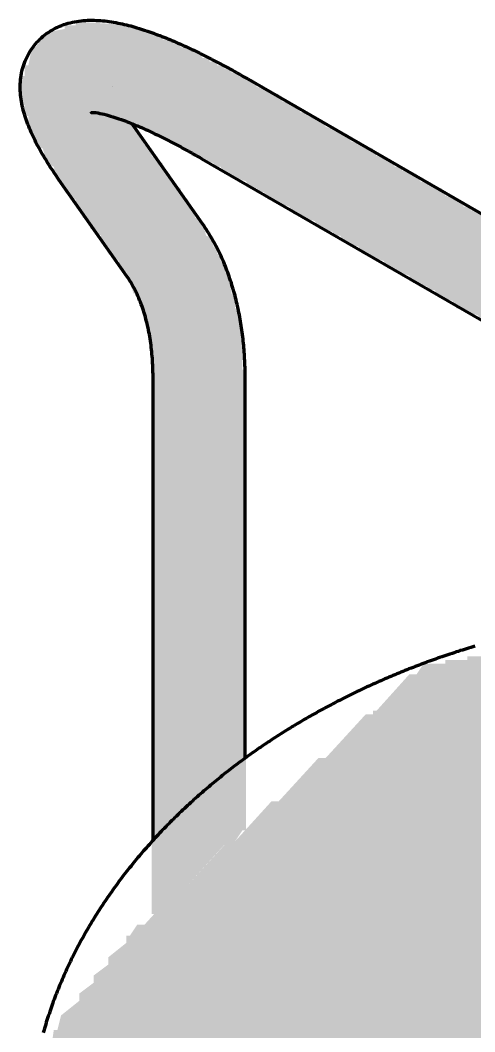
# Model space of a CAD drawing. Header units: millimetres. Extents: x 0 to 420, y 0 to 297.
# Drawn here: x 214.9 to 227.43, y 236.98 to 264.87 of the extents above; entities that cross this region are included whole.
import ezdxf

# ---------------------------------------------------------------- set-up
doc = ezdxf.new("R2010")
doc.units = ezdxf.units.MM
doc.layers.add('01-VISIBLE', color=7, linetype='CONTINUOUS', lineweight=70)
doc.layers.add('13-GRAFICA', color=30, linetype='CONTINUOUS', lineweight=18)

msp = doc.modelspace()

# ---------------------------------------------------------------- hatches: boundary and pattern name
at = {"layer": '13-GRAFICA', "true_color": 0xb21820}
h = msp.add_hatch(color=7, dxfattribs=at)
h.dxf.hatch_style = 1
h.paths.add_polyline_path([(218.526, 240.232), (218.526, 256.132), (218.426, 256.132), (218.426, 256.532), (218.326, 256.532), (218.226, 257.132), (218.126, 257.132), (218.126, 257.332), (218.026, 257.332), (217.826, 257.932), (217.626, 258.032), (217.626, 258.232), (217.326, 258.432), (217.326, 258.632), (217.126, 258.732), (217.126, 258.932), (216.826, 259.132), (216.826, 259.332), (216.626, 259.432), (216.626, 259.632), (216.426, 259.732), (216.426, 259.932), (216.326, 259.932), (216.326, 260.032), (216.126, 260.132), (216.126, 260.332), (215.926, 260.432), (215.826, 260.832), (215.626, 260.932), (215.526, 261.332), (215.326, 261.432), (215.326, 261.632), (215.226, 261.632), (215.226, 261.832), (215.126, 261.832), (215.126, 262.232), (215.026, 262.232), (215.026, 262.532), (214.926, 262.532), (214.926, 263.332), (215.026, 263.332), (215.026, 263.632), (215.126, 263.632), (215.226, 264.132), (215.326, 264.132), (215.626, 264.532), (216.126, 264.632), (216.126, 264.732), (216.426, 264.732), (216.426, 264.832), (218.026, 264.732), (218.026, 264.632), (218.326, 264.632), (218.326, 264.532), (218.626, 264.532), (218.626, 264.432), (218.826, 264.432), (218.826, 264.332), (219.126, 264.332), (219.126, 264.232), (219.326, 264.232), (219.326, 264.132), (219.826, 264.032), (219.926, 263.832), (220.126, 263.832), (220.126, 263.732), (220.326, 263.732), (220.326, 263.632), (220.526, 263.632), (220.526, 263.532), (220.726, 263.532), (220.726, 263.432), (221.326, 263.232), (221.426, 263.032), (222.026, 262.832), (222.126, 262.632), (222.526, 262.532), (222.626, 262.332), (222.826, 262.332), (222.826, 262.232), (223.226, 262.132), (223.326, 261.932), (223.926, 261.732), (224.026, 261.532), (224.626, 261.332), (224.726, 261.132), (225.126, 261.032), (225.226, 260.832), (225.426, 260.832), (225.426, 260.732), (225.826, 260.632), (225.926, 260.432), (226.526, 260.232), (226.626, 260.032), (227.026, 259.932), (227.126, 259.732), (227.326, 259.732), (227.326, 259.632), (227.726, 259.532), (227.826, 259.332), (228.426, 259.132), (228.526, 258.932), (229.126, 258.732), (229.226, 258.532), (229.626, 258.432), (229.726, 258.232), (229.926, 258.232), (229.926, 258.132), (230.326, 258.032), (230.426, 257.832), (231.026, 257.632), (231.126, 257.432), (231.726, 257.232), (231.826, 257.032), (232.226, 256.932), (232.326, 256.732), (232.926, 256.532), (233.026, 256.332), (233.626, 256.132), (233.726, 255.932), (234.126, 255.832), (234.226, 255.632), (234.826, 255.432), (234.926, 255.232), (235.526, 255.032), (235.626, 254.832), (236.226, 254.632), (236.326, 254.432), (236.726, 254.332), (236.726, 254.232), (237.026, 254.132), (237.126, 253.932), (237.526, 253.832), (237.526, 253.732), (237.826, 253.632), (237.926, 253.432), (238.126, 253.432), (238.126, 253.332), (238.326, 253.332), (238.426, 253.132), (238.626, 253.132), (238.826, 252.832), (239.026, 252.832), (239.126, 252.632), (239.326, 252.632), (239.526, 252.332), (239.726, 252.332), (239.826, 252.132), (240.026, 252.132), (240.226, 251.832), (240.426, 251.832), (240.626, 251.532), (240.826, 251.532), (241.126, 251.132), (241.326, 251.132), (241.526, 250.832), (241.726, 250.832), (241.726, 250.732), (241.826, 250.732), (242.126, 250.332), (242.326, 250.332), (242.826, 249.732), (243.026, 249.732), (243.726, 248.932), (243.926, 248.932), (243.926, 248.832), (246.026, 246.832), (246.026, 246.632), (246.826, 245.932), (246.826, 245.732), (246.926, 245.732), (246.926, 245.632), (247.126, 245.532), (247.126, 245.332), (247.526, 245.032), (247.526, 244.832), (247.826, 244.632), (247.826, 244.432), (248.026, 244.332), (248.026, 244.132), (248.226, 244.032), (248.226, 243.832), (248.526, 243.632), (248.526, 243.432), (248.726, 243.332), (248.726, 243.132), (248.926, 243.032), (248.926, 242.832), (249.026, 242.832), (249.026, 242.732), (249.226, 242.632), (249.226, 242.432), (249.426, 242.332), (249.426, 242.132), (249.526, 242.132), (249.626, 241.732), (249.826, 241.632), (249.826, 241.432), (249.926, 241.432), (249.926, 241.232), (250.026, 241.232), (250.026, 241.032), (250.126, 241.032), (250.126, 240.732), (250.226, 240.732), (250.326, 239.932), (250.426, 239.932), (250.426, 239.632), (250.526, 239.632), (250.526, 238.432), (250.626, 238.432), (250.626, 214.132), (250.526, 214.132), (250.526, 213.932), (250.326, 213.932), (250.326, 213.832), (250.126, 213.732), (250.126, 209.332), (249.526, 209.132), (249.426, 208.932), (248.826, 208.732), (248.726, 208.532), (248.326, 208.432), (248.226, 208.232), (247.626, 208.032), (247.626, 207.932), (247.326, 207.832), (247.326, 207.732), (247.026, 207.832), (247.026, 212.932), (247.126, 212.932), (247.126, 213.132), (247.326, 213.232), (247.326, 213.432), (247.526, 213.532), (247.526, 213.732), (247.826, 213.932), (247.826, 214.132), (247.926, 214.132), (248.026, 214.432), (248.126, 214.432), (248.126, 238.032), (248.026, 238.032), (248.026, 239.132), (247.926, 239.132), (247.826, 239.932), (247.726, 239.932), (247.726, 240.132), (247.626, 240.132), (247.426, 240.732), (247.226, 240.832), (247.226, 241.032), (247.026, 241.132), (247.026, 241.332), (246.826, 241.432), (246.826, 241.632), (246.526, 241.832), (246.526, 242.032), (246.326, 242.132), (246.326, 242.332), (246.126, 242.432), (246.126, 242.632), (245.826, 242.832), (245.826, 243.032), (245.626, 243.132), (245.626, 243.332), (245.326, 243.532), (245.326, 243.732), (245.226, 243.732), (245.226, 243.832), (244.926, 244.032), (244.926, 244.232), (244.626, 244.432), (244.626, 244.632), (244.526, 244.632), (241.926, 247.332), (241.726, 247.332), (241.126, 248.032), (240.926, 248.032), (240.426, 248.632), (240.226, 248.632), (240.026, 248.932), (239.826, 248.932), (239.526, 249.332), (239.326, 249.332), (239.126, 249.632), (238.926, 249.632), (238.626, 250.032), (238.426, 250.032), (238.326, 250.232), (238.126, 250.232), (237.926, 250.532), (237.726, 250.532), (237.626, 250.732), (237.426, 250.732), (237.326, 250.932), (237.126, 250.932), (236.926, 251.232), (236.526, 251.332), (236.526, 251.432), (236.226, 251.532), (236.126, 251.732), (235.726, 251.832), (235.626, 252.032), (235.426, 252.032), (235.326, 252.232), (234.726, 252.432), (234.626, 252.632), (234.026, 252.832), (233.926, 253.032), (233.526, 253.132), (233.426, 253.332), (232.826, 253.532), (232.726, 253.732), (232.126, 253.932), (232.026, 254.132), (231.426, 254.332), (231.326, 254.532), (230.926, 254.632), (230.826, 254.832), (230.226, 255.032), (230.126, 255.232), (229.526, 255.432), (229.426, 255.632), (228.826, 255.832), (228.726, 256.032), (228.326, 256.132), (228.226, 256.332), (227.626, 256.532), (227.526, 256.732), (226.926, 256.932), (226.826, 257.132), (226.426, 257.232), (226.326, 257.432), (226.126, 257.432), (226.126, 257.532), (225.726, 257.632), (225.626, 257.832), (225.026, 258.032), (224.926, 258.232), (224.326, 258.432), (224.226, 258.632), (223.826, 258.732), (223.726, 258.932), (223.526, 258.932), (223.526, 259.032), (223.126, 259.132), (223.026, 259.332), (222.426, 259.532), (222.326, 259.732), (221.726, 259.932), (221.626, 260.132), (221.426, 260.132), (221.426, 260.232), (221.226, 260.232), (221.126, 260.432), (220.526, 260.632), (220.426, 260.832), (220.226, 260.832), (220.226, 260.932), (219.626, 261.132), (219.526, 261.332), (219.326, 261.332), (219.326, 261.432), (219.126, 261.432), (219.126, 261.532), (218.926, 261.532), (218.926, 261.632), (218.726, 261.632), (218.726, 261.732), (218.126, 261.932), (218.126, 261.732), (218.326, 261.632), (218.326, 261.432), (218.526, 261.332), (218.526, 261.132), (218.826, 260.932), (218.826, 260.732), (219.026, 260.632), (219.026, 260.432), (219.326, 260.232), (219.326, 260.032), (219.526, 259.932), (219.526, 259.732), (219.626, 259.732), (219.726, 259.432), (219.926, 259.332), (220.026, 258.932), (220.226, 258.832), (220.226, 258.632), (220.326, 258.632), (220.326, 258.432), (220.426, 258.432), (220.426, 258.232), (220.526, 258.232), (220.526, 258.032), (220.626, 258.032), (220.726, 257.332), (220.826, 257.332), (220.826, 256.932), (220.926, 256.932), (220.926, 256.532), (221.026, 256.532), (221.026, 255.232), (221.126, 255.232), (221.126, 242.532), (221.026, 242.532), (220.826, 242.232), (220.626, 242.232), (220.626, 242.132), (220.526, 242.132), (219.526, 241.032), (219.326, 241.032), (218.626, 240.232)])
h = msp.add_hatch(color=7, dxfattribs=at)
h.dxf.hatch_style = 1
h.paths.add_polyline_path([(219.526, 241.032), (220.626, 242.232), (220.826, 242.232), (221.826, 243.332), (222.026, 243.332), (223.126, 244.532), (223.326, 244.532), (224.426, 245.732), (224.626, 245.732), (224.626, 245.832), (224.726, 245.832), (225.626, 246.832), (225.826, 246.832), (226.026, 247.132), (226.626, 247.132), (226.626, 247.232), (227.226, 247.232), (227.226, 247.332), (227.926, 247.332), (227.926, 247.432), (230.026, 247.432), (230.026, 247.532), (230.426, 247.532), (230.426, 247.032), (230.326, 247.032), (230.326, 246.732), (230.226, 246.732), (230.226, 242.832), (230.326, 242.832), (230.526, 242.232), (230.626, 242.232), (231.126, 241.632), (231.726, 241.432), (231.826, 241.232), (232.126, 241.232), (232.126, 241.132), (232.426, 241.132), (232.426, 241.032), (232.726, 241.032), (232.726, 240.932), (233.726, 240.832), (233.726, 240.732), (235.326, 240.732), (235.326, 240.832), (236.026, 240.832), (236.026, 240.932), (236.826, 241.032), (236.826, 241.132), (237.026, 241.132), (237.026, 241.232), (237.326, 241.232), (237.326, 241.332), (237.726, 241.432), (237.726, 241.532), (238.026, 241.632), (238.226, 241.932), (238.426, 241.932), (238.426, 242.132), (238.726, 242.332), (238.726, 242.532), (238.826, 242.532), (238.826, 242.732), (238.926, 242.732), (238.926, 243.132), (239.026, 243.132), (239.026, 246.232), (238.926, 246.232), (238.926, 246.832), (238.826, 246.832), (238.826, 247.032), (238.726, 247.032), (238.726, 247.632), (238.626, 247.632), (238.626, 247.832), (240.026, 247.832), (240.026, 247.732), (240.826, 247.732), (240.826, 247.632), (241.426, 247.632), (241.426, 247.532), (241.626, 247.532), (241.826, 247.232), (242.026, 247.232), (242.026, 247.132), (244.626, 244.632), (244.626, 244.432), (244.926, 244.232), (244.926, 244.032), (245.326, 243.732), (245.326, 243.532), (245.626, 243.332), (245.626, 243.132), (245.826, 243.032), (245.826, 242.832), (246.126, 242.632), (246.126, 242.432), (246.326, 242.332), (246.326, 242.132), (246.526, 242.032), (246.526, 241.832), (246.826, 241.632), (246.826, 241.432), (247.026, 241.332), (247.026, 241.132), (247.226, 241.032), (247.226, 240.832), (247.426, 240.732), (247.426, 240.532), (247.526, 240.532), (247.526, 240.332), (247.626, 240.332), (247.626, 240.132), (247.726, 240.132), (247.726, 239.932), (247.826, 239.932), (247.826, 239.532), (247.926, 239.532), (247.926, 239.132), (248.026, 239.132), (248.026, 238.032), (248.126, 238.032), (248.126, 225.332), (247.826, 225.232), (247.826, 225.132), (247.626, 225.132), (247.626, 225.032), (247.426, 225.032), (247.426, 224.932), (247.226, 224.932), (247.226, 224.832), (246.926, 224.832), (246.926, 224.732), (246.726, 224.732), (246.726, 224.632), (246.526, 224.632), (246.526, 224.532), (246.326, 224.532), (246.326, 224.432), (246.126, 224.432), (246.126, 224.332), (245.826, 224.332), (245.826, 224.232), (245.626, 224.232), (245.626, 224.132), (245.426, 224.132), (245.426, 224.032), (245.226, 224.032), (245.226, 223.932), (245.026, 223.932), (245.026, 223.832), (244.726, 223.832), (244.726, 223.732), (244.226, 223.632), (244.226, 223.532), (243.426, 223.432), (243.426, 223.332), (243.126, 223.332), (243.126, 223.232), (242.726, 223.232), (242.726, 223.132), (242.326, 223.132), (242.326, 223.032), (241.926, 223.032), (241.926, 222.932), (240.726, 222.732), (240.726, 222.632), (240.426, 222.632), (240.426, 222.532), (238.726, 222.432), (238.726, 222.332), (237.726, 222.332), (237.726, 222.232), (236.826, 222.232), (236.826, 222.132), (235.826, 222.132), (235.826, 222.032), (235.326, 222.032), (235.326, 222.132), (230.826, 222.232), (230.826, 222.332), (229.726, 222.432), (229.726, 222.532), (229.226, 222.532), (229.226, 222.632), (228.626, 222.632), (228.626, 222.732), (228.126, 222.732), (228.126, 222.832), (226.926, 222.932), (226.926, 223.032), (226.626, 223.032), (226.626, 223.132), (226.326, 223.132), (226.326, 223.232), (226.026, 223.232), (226.026, 223.332), (225.726, 223.332), (225.726, 223.432), (224.826, 223.632), (224.826, 223.732), (224.626, 223.732), (224.626, 223.832), (224.326, 223.832), (224.326, 223.932), (224.026, 223.932), (224.026, 224.032), (223.726, 224.032), (223.726, 224.132), (222.826, 224.332), (222.726, 224.532), (222.126, 224.732), (222.026, 224.932), (221.626, 225.032), (221.526, 225.232), (220.926, 225.432), (220.826, 225.632), (220.226, 225.832), (220.126, 226.032), (219.726, 226.132), (219.426, 226.532), (219.226, 226.532), (219.226, 226.632), (217.026, 228.732), (217.026, 228.932), (216.926, 228.932), (216.926, 229.132), (216.726, 229.232), (216.726, 229.432), (216.626, 229.432), (216.426, 230.032), (216.226, 230.132), (216.226, 230.332), (216.126, 230.332), (216.126, 230.532), (216.026, 230.532), (216.026, 230.732), (215.926, 230.732), (215.726, 231.332), (215.626, 231.332), (215.526, 231.632), (215.426, 231.632), (215.126, 234.632), (215.226, 234.632), (215.226, 235.032), (215.326, 235.032), (215.326, 235.332), (215.426, 235.332), (215.426, 235.632), (215.526, 235.632), (215.526, 236.032), (215.626, 236.032), (215.626, 236.332), (215.726, 236.332), (215.826, 237.032), (215.926, 237.032), (216.026, 237.432), (216.526, 237.832), (216.526, 238.032), (216.926, 238.332), (216.926, 238.532), (217.326, 238.832), (217.326, 239.032), (217.826, 239.432), (217.826, 239.632), (217.926, 239.632), (218.126, 239.932), (218.326, 239.932), (219.326, 241.032)])

# ---------------------------------------------------------------- linework, layer by layer
at = {"layer": '01-VISIBLE'}
for p, q in [((221.175, 263.253), (236.548, 254.377)), ((219.925, 259.26), (218.044, 261.936)), ((219.905, 261.053), (235.278, 252.178)), ((217.847, 257.799), (215.966, 260.475)), ((218.563, 242.261), (218.563, 254.994)), ((221.103, 244.525), (221.103, 254.994))]:
    msp.add_line(p, q, dxfattribs=at)
for points in [[(215.966, 260.475), (215.931, 260.524), (215.897, 260.574), (215.863, 260.624), (215.829, 260.673), (215.796, 260.724), (215.763, 260.774), (215.73, 260.824), (215.697, 260.875), (215.665, 260.926), (215.633, 260.977), (215.602, 261.028), (215.57, 261.08), (215.54, 261.131), (215.509, 261.183), (215.479, 261.235), (215.449, 261.288), (215.42, 261.341), (215.391, 261.393), (215.363, 261.447), (215.335, 261.5), (215.308, 261.554), (215.282, 261.608), (215.255, 261.662), (215.23, 261.717), (215.205, 261.771), (215.181, 261.827), (215.157, 261.882), (215.135, 261.938), (215.113, 261.994), (215.091, 262.05), (215.071, 262.107), (215.052, 262.164), (215.033, 262.221), (215.016, 262.279), (214.999, 262.337), (214.984, 262.395), (214.969, 262.453), (214.956, 262.512), (214.944, 262.571), (214.934, 262.631), (214.925, 262.69), (214.917, 262.75), (214.91, 262.81), (214.906, 262.87), (214.902, 262.93), (214.9, 262.99), (214.9, 263.05), (214.902, 263.11), (214.905, 263.17), (214.91, 263.231), (214.917, 263.29), (214.926, 263.35), (214.936, 263.409), (214.949, 263.468), (214.963, 263.527), (214.979, 263.585), (214.998, 263.642), (215.018, 263.699), (215.039, 263.755), (215.063, 263.81), (215.089, 263.865), (215.116, 263.918), (215.146, 263.971), (215.177, 264.022), (215.21, 264.073), (215.245, 264.122), (215.281, 264.17), (215.319, 264.217), (215.359, 264.262), (215.4, 264.306), (215.443, 264.348), (215.487, 264.389), (215.533, 264.428), (215.58, 264.466), (215.628, 264.502), (215.677, 264.537), (215.728, 264.569), (215.779, 264.6), (215.832, 264.63), (215.885, 264.657), (215.94, 264.683), (215.995, 264.707), (216.051, 264.73), (216.107, 264.75), (216.165, 264.769), (216.222, 264.786), (216.281, 264.801), (216.339, 264.815), (216.398, 264.828), (216.457, 264.838), (216.517, 264.847), (216.577, 264.855), (216.637, 264.861), (216.697, 264.865), (216.757, 264.869), (216.817, 264.87), (216.877, 264.871), (216.937, 264.87), (216.998, 264.868), (217.058, 264.865), (217.118, 264.861), (217.178, 264.856), (217.238, 264.85), (217.297, 264.843), (217.357, 264.835), (217.417, 264.826), (217.476, 264.816), (217.535, 264.806), (217.595, 264.794), (217.654, 264.782), (217.712, 264.769), (217.771, 264.756), (217.83, 264.742), (217.888, 264.727), (217.946, 264.712), (218.004, 264.696), (218.062, 264.68), (218.12, 264.663), (218.178, 264.645), (218.235, 264.628), (218.293, 264.609), (218.35, 264.59), (218.407, 264.571), (218.464, 264.552), (218.521, 264.532), (218.577, 264.511), (218.634, 264.491), (218.69, 264.47), (218.747, 264.448), (218.803, 264.426), (218.859, 264.404), (218.915, 264.382), (218.971, 264.359), (219.026, 264.336), (219.082, 264.313), (219.137, 264.29), (219.193, 264.266), (219.248, 264.242), (219.303, 264.218), (219.358, 264.193), (219.413, 264.169), (219.468, 264.144), (219.522, 264.119), (219.577, 264.093), (219.632, 264.068), (219.686, 264.042), (219.74, 264.016), (219.794, 263.99), (219.849, 263.963), (219.903, 263.937), (219.957, 263.91), (220.01, 263.883), (220.064, 263.856), (220.118, 263.829), (220.172, 263.801), (220.225, 263.774), (220.279, 263.746), (220.332, 263.718), (220.385, 263.69), (220.438, 263.662), (220.492, 263.633), (220.545, 263.605), (220.598, 263.576), (220.65, 263.548), (220.703, 263.519), (220.756, 263.49), (220.809, 263.46), (220.861, 263.431), (220.914, 263.402), (220.966, 263.372), (221.019, 263.342), (221.071, 263.313), (221.123, 263.283), (221.175, 263.253)], [(217.439, 263.05), (217.439, 263.05), (217.439, 263.05), (217.439, 263.05), (217.439, 263.05), (217.439, 263.051), (217.439, 263.051)], [(216.861, 262.331), (216.861, 262.331), (216.861, 262.331), (216.86, 262.331), (216.86, 262.331), (216.86, 262.331), (216.86, 262.331)], [(216.86, 262.331), (216.921, 262.329), (216.981, 262.323), (217.04, 262.314), (217.1, 262.303), (217.159, 262.29), (217.218, 262.277), (217.276, 262.262), (217.335, 262.246), (217.393, 262.229), (217.451, 262.212), (217.508, 262.193), (217.566, 262.174), (217.623, 262.155), (217.68, 262.135), (217.737, 262.114), (217.793, 262.093), (217.85, 262.072), (217.906, 262.05), (217.962, 262.027), (218.018, 262.005), (218.074, 261.982), (218.13, 261.958), (218.185, 261.934), (218.241, 261.91), (218.296, 261.886), (218.351, 261.861), (218.406, 261.836), (218.461, 261.811), (218.516, 261.785), (218.571, 261.76), (218.625, 261.734), (218.68, 261.707), (218.734, 261.681), (218.788, 261.654), (218.842, 261.627), (218.896, 261.6), (218.95, 261.573), (219.004, 261.546), (219.058, 261.518), (219.111, 261.49), (219.165, 261.462), (219.218, 261.434), (219.272, 261.405), (219.325, 261.377), (219.378, 261.348), (219.431, 261.319), (219.484, 261.29), (219.537, 261.261), (219.59, 261.232), (219.643, 261.202), (219.695, 261.173), (219.748, 261.143), (219.801, 261.113), (219.853, 261.083), (219.905, 261.053)], [(218.044, 261.936), (218.034, 261.949), (218.025, 261.963), (218.015, 261.976), (218.006, 261.99), (217.997, 262.004), (217.987, 262.017)], [(221.103, 254.994), (221.103, 255.054), (221.103, 255.115), (221.102, 255.176), (221.101, 255.237), (221.099, 255.297), (221.097, 255.358), (221.095, 255.419), (221.092, 255.479), (221.089, 255.54), (221.086, 255.601), (221.082, 255.661), (221.078, 255.722), (221.073, 255.783), (221.068, 255.843), (221.063, 255.904), (221.057, 255.964), (221.051, 256.025), (221.044, 256.085), (221.037, 256.145), (221.03, 256.206), (221.022, 256.266), (221.014, 256.326), (221.006, 256.386), (220.997, 256.446), (220.987, 256.506), (220.977, 256.566), (220.967, 256.626), (220.956, 256.686), (220.945, 256.746), (220.933, 256.805), (220.921, 256.865), (220.909, 256.924), (220.896, 256.983), (220.882, 257.043), (220.868, 257.102), (220.854, 257.161), (220.839, 257.22), (220.824, 257.279), (220.808, 257.337), (220.792, 257.396), (220.775, 257.454), (220.758, 257.512), (220.74, 257.57), (220.722, 257.628), (220.703, 257.686), (220.684, 257.744), (220.664, 257.801), (220.643, 257.858), (220.623, 257.915), (220.601, 257.972), (220.579, 258.029), (220.557, 258.085), (220.534, 258.142), (220.511, 258.198), (220.487, 258.254), (220.462, 258.309), (220.437, 258.364), (220.411, 258.419), (220.385, 258.474), (220.358, 258.529), (220.331, 258.583), (220.303, 258.637), (220.275, 258.691), (220.246, 258.744), (220.216, 258.797), (220.186, 258.85), (220.156, 258.902), (220.124, 258.955), (220.092, 259.006), (220.06, 259.058), (220.027, 259.109), (219.994, 259.159), (219.96, 259.21), (219.925, 259.26)], [(218.563, 254.994), (218.563, 255.055), (218.562, 255.116), (218.561, 255.177), (218.56, 255.239), (218.557, 255.3), (218.555, 255.361), (218.552, 255.422), (218.548, 255.483), (218.544, 255.544), (218.539, 255.605), (218.534, 255.666), (218.528, 255.727), (218.522, 255.788), (218.515, 255.849), (218.507, 255.91), (218.499, 255.97), (218.49, 256.031), (218.481, 256.092), (218.471, 256.152), (218.461, 256.212), (218.449, 256.273), (218.438, 256.333), (218.425, 256.392), (218.412, 256.452), (218.398, 256.512), (218.383, 256.571), (218.368, 256.631), (218.352, 256.69), (218.335, 256.749), (218.317, 256.807), (218.299, 256.866), (218.28, 256.924), (218.26, 256.982), (218.239, 257.039), (218.217, 257.096), (218.194, 257.153), (218.171, 257.21), (218.146, 257.266), (218.121, 257.322), (218.094, 257.377), (218.067, 257.432), (218.039, 257.486), (218.009, 257.54), (217.979, 257.593), (217.948, 257.645), (217.915, 257.697), (217.882, 257.748), (217.847, 257.799)], [(227.438, 247.613), (227.381, 247.596), (227.323, 247.578), (227.266, 247.561), (227.208, 247.543), (227.151, 247.525), (227.094, 247.507), (227.036, 247.489), (226.979, 247.47), (226.922, 247.452), (226.865, 247.433), (226.808, 247.414), (226.751, 247.395), (226.694, 247.376), (226.637, 247.357), (226.58, 247.337), (226.523, 247.318), (226.466, 247.298), (226.409, 247.278), (226.353, 247.258), (226.296, 247.238), (226.239, 247.218), (226.183, 247.197), (226.126, 247.177), (226.07, 247.156), (226.014, 247.135), (225.957, 247.114), (225.901, 247.093), (225.845, 247.071), (225.789, 247.05), (225.733, 247.028), (225.677, 247.006), (225.621, 246.984), (225.565, 246.962), (225.509, 246.94), (225.453, 246.917), (225.397, 246.895), (225.342, 246.872), (225.286, 246.849), (225.231, 246.826), (225.175, 246.803), (225.12, 246.78), (225.064, 246.756), (225.009, 246.732), (224.954, 246.709), (224.899, 246.685), (224.844, 246.661), (224.789, 246.636), (224.734, 246.612), (224.679, 246.587), (224.624, 246.563), (224.569, 246.538), (224.514, 246.513), (224.46, 246.488), (224.405, 246.462), (224.351, 246.437), (224.296, 246.411), (224.242, 246.385), (224.188, 246.359), (224.134, 246.333), (224.08, 246.307), (224.026, 246.281), (223.972, 246.254), (223.918, 246.227), (223.864, 246.201), (223.81, 246.174), (223.757, 246.146), (223.703, 246.119), (223.65, 246.092), (223.596, 246.064), (223.543, 246.036), (223.49, 246.008), (223.437, 245.98), (223.383, 245.952), (223.331, 245.923), (223.278, 245.895), (223.225, 245.866), (223.172, 245.837), (223.119, 245.808), (223.067, 245.779), (223.014, 245.75), (222.962, 245.72), (222.91, 245.69), (222.857, 245.661), (222.805, 245.631), (222.753, 245.6), (222.701, 245.57), (222.65, 245.54), (222.598, 245.509), (222.546, 245.478), (222.495, 245.447), (222.443, 245.416), (222.392, 245.385), (222.34, 245.354), (222.289, 245.322), (222.238, 245.29), (222.187, 245.258), (222.136, 245.226), (222.086, 245.194), (222.035, 245.162), (221.984, 245.129), (221.934, 245.097), (221.883, 245.064), (221.833, 245.031), (221.783, 244.998), (221.733, 244.965), (221.683, 244.931), (221.633, 244.897), (221.583, 244.864), (221.534, 244.83), (221.484, 244.796), (221.435, 244.761), (221.385, 244.727), (221.336, 244.692), (221.287, 244.658), (221.238, 244.623), (221.189, 244.588), (221.141, 244.553), (221.092, 244.517), (221.043, 244.482), (220.995, 244.446), (220.947, 244.41), (220.899, 244.374), (220.851, 244.338), (220.803, 244.302), (220.755, 244.265), (220.707, 244.228), (220.66, 244.192), (220.612, 244.155), (220.565, 244.117), (220.518, 244.08), (220.471, 244.043), (220.424, 244.005), (220.377, 243.967), (220.33, 243.929), (220.284, 243.891), (220.237, 243.853), (220.191, 243.815), (220.145, 243.776), (220.099, 243.737), (220.053, 243.698), (220.008, 243.659), (219.962, 243.62), (219.917, 243.581), (219.871, 243.541), (219.826, 243.502), (219.781, 243.462), (219.736, 243.422), (219.691, 243.382), (219.647, 243.341), (219.602, 243.301), (219.558, 243.26), (219.514, 243.219), (219.47, 243.178), (219.426, 243.137), (219.382, 243.096), (219.339, 243.054), (219.295, 243.013), (219.252, 242.971), (219.209, 242.929), (219.166, 242.887), (219.123, 242.845), (219.081, 242.802), (219.038, 242.76), (218.996, 242.717), (218.954, 242.674), (218.912, 242.631), (218.87, 242.588), (218.828, 242.545), (218.787, 242.501), (218.745, 242.457), (218.704, 242.414), (218.663, 242.37), (218.623, 242.325), (218.582, 242.281), (218.541, 242.237), (218.501, 242.192), (218.461, 242.147), (218.421, 242.102), (218.381, 242.057), (218.342, 242.012), (218.302, 241.967), (218.263, 241.921), (218.224, 241.875), (218.185, 241.829), (218.146, 241.783), (218.108, 241.737), (218.069, 241.691), (218.031, 241.644), (217.993, 241.598), (217.956, 241.551), (217.918, 241.504), (217.881, 241.457), (217.843, 241.41), (217.806, 241.362), (217.77, 241.315), (217.733, 241.267), (217.697, 241.219), (217.66, 241.171), (217.624, 241.123), (217.589, 241.075), (217.553, 241.026), (217.518, 240.978), (217.482, 240.929), (217.447, 240.88), (217.413, 240.831), (217.378, 240.782), (217.344, 240.732), (217.31, 240.683), (217.276, 240.633), (217.242, 240.584), (217.208, 240.534), (217.175, 240.484), (217.142, 240.433), (217.109, 240.383), (217.077, 240.332), (217.044, 240.282), (217.012, 240.231), (216.98, 240.18), (216.948, 240.129), (216.917, 240.078), (216.885, 240.027), (216.854, 239.975), (216.823, 239.923), (216.793, 239.872), (216.762, 239.82), (216.732, 239.768), (216.702, 239.716), (216.673, 239.663), (216.643, 239.611), (216.614, 239.558), (216.585, 239.506), (216.556, 239.453), (216.528, 239.4), (216.5, 239.347), (216.472, 239.293), (216.444, 239.24), (216.417, 239.187), (216.389, 239.133), (216.362, 239.079), (216.336, 239.025), (216.309, 238.971), (216.283, 238.917), (216.257, 238.863), (216.231, 238.809), (216.206, 238.754), (216.181, 238.7), (216.156, 238.645), (216.131, 238.59), (216.106, 238.535), (216.082, 238.48), (216.058, 238.425), (216.035, 238.37), (216.011, 238.314), (215.988, 238.259), (215.966, 238.203), (215.943, 238.147), (215.921, 238.092), (215.899, 238.036), (215.877, 237.98), (215.855, 237.923), (215.834, 237.867), (215.813, 237.811), (215.793, 237.754), (215.772, 237.698), (215.752, 237.641), (215.733, 237.584), (215.713, 237.527), (215.694, 237.47), (215.675, 237.413), (215.656, 237.356), (215.638, 237.299), (215.62, 237.242), (215.602, 237.184), (215.585, 237.127), (215.567, 237.069), (215.55, 237.011), (215.534, 236.953)]]:
    msp.add_lwpolyline(points, dxfattribs=at)

doc.saveas('drawing.dxf')
